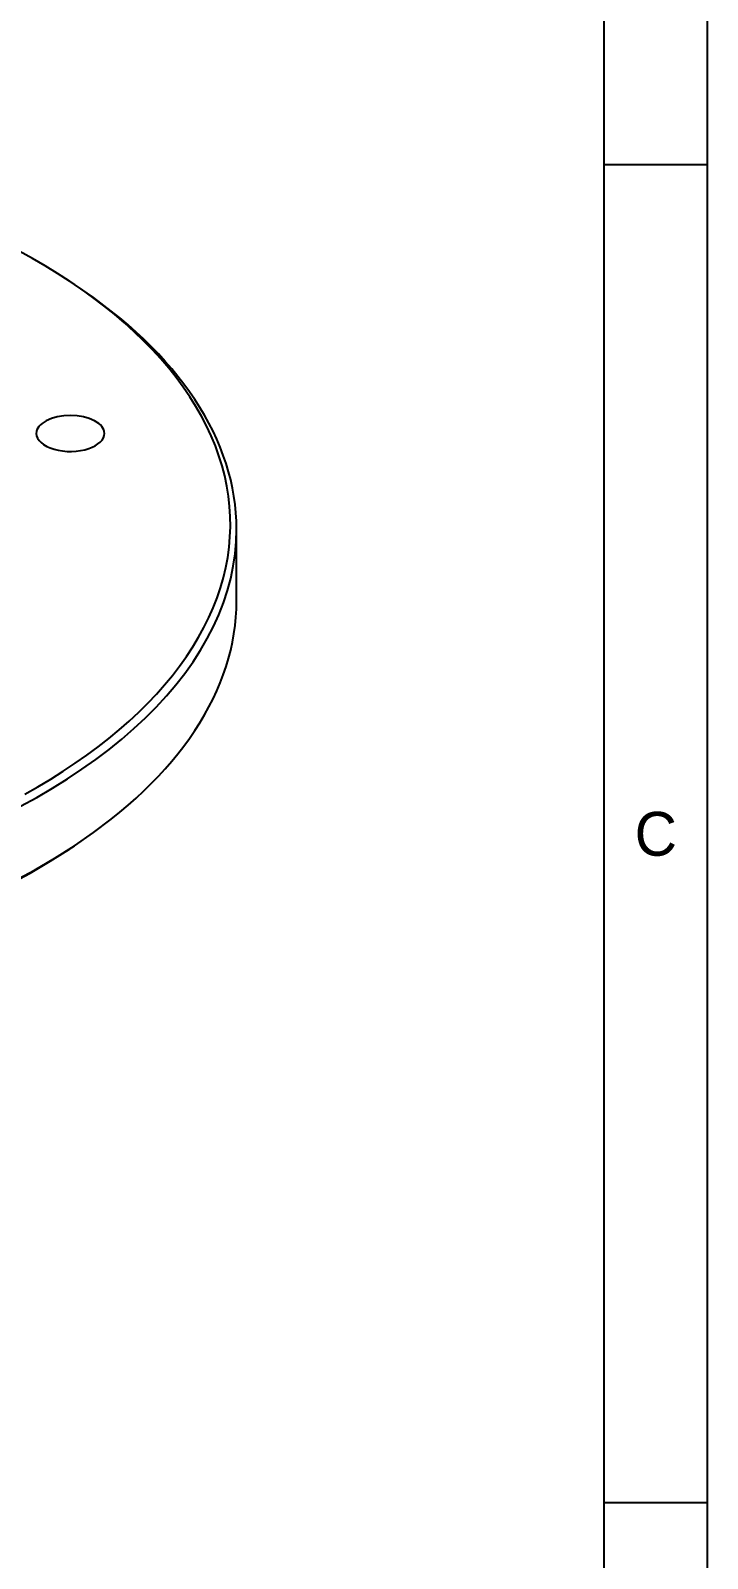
# Model space of a CAD drawing. Header units: millimetres. Extents: x 5 to 427, y 5 to 274.
# Drawn here: x 394 to 426.8, y 137 to 211.1 of the extents above; entities that cross this region are included whole.
import ezdxf
from ezdxf.enums import TextEntityAlignment as Align

# ---------------------------------------------------------------- set-up
doc = ezdxf.new("R2010")
doc.units = ezdxf.units.MM
for name, color, linetype in [('BORDER', 7, 'CONTINUOUS'), ('TEXT', 7, 'Continuous'), ('THIN', 7, 'CONTINUOUS'), ('VISIBLE', 7, 'CONTINUOUS')]:
    doc.layers.add(name, color=color, linetype=linetype)

msp = doc.modelspace()

# ---------------------------------------------------------------- linework, layer by layer
at = {"layer": 'BORDER'}
msp.add_lwpolyline([(10, 10), (421.8, 10), (421.8, 269.4), (10, 269.4)], close=True, dxfattribs=at)
at = {"layer": 'THIN'}
msp.add_lwpolyline([(5, 5), (426.8, 5), (426.8, 274.4), (5, 274.4)], close=True, dxfattribs=at)
for points in [[(426.8, 204.55), (421.8, 204.55)], [(426.8, 139.7), (421.8, 139.7)]]:
    msp.add_lwpolyline(points, dxfattribs=at)
at = {"layer": 'VISIBLE'}
for points in [[(395.913, 198.91), (395.331, 199.286), (394.731, 199.654), (394.113, 200.013), (393.479, 200.365)], [(393.741, 174.048), (394.379, 174.409), (394.999, 174.778), (395.601, 175.156), (396.184, 175.542), (396.747, 175.936), (397.291, 176.337), (397.815, 176.746), (398.318, 177.162), (398.801, 177.585), (399.262, 178.015), (399.702, 178.45), (400.121, 178.892), (400.517, 179.339), (400.892, 179.792), (401.243, 180.25), (401.572, 180.712), (401.878, 181.179), (402.161, 181.649), (402.421, 182.124), (402.657, 182.602), (402.869, 183.083), (403.057, 183.567), (403.222, 184.053), (403.362, 184.542), (403.478, 185.032), (403.57, 185.523), (403.637, 186.016), (403.68, 186.51), (403.699, 187.004), (403.693, 187.498), (403.663, 187.991), (403.609, 188.485), (403.53, 188.977), (403.427, 189.468), (403.299, 189.957), (403.148, 190.445), (402.972, 190.93), (402.772, 191.412), (402.549, 191.892), (402.302, 192.369), (402.031, 192.841), (401.738, 193.31), (401.421, 193.775), (401.081, 194.235), (400.719, 194.691), (400.334, 195.141), (399.927, 195.585), (399.499, 196.024), (399.048, 196.457), (398.577, 196.883), (398.084, 197.303), (397.571, 197.716), (397.038, 198.122), (396.485, 198.52), (395.913, 198.91)], [(395.913, 198.91), (396.147, 198.754)], [(404, 186.88), (403.992, 187.281), (403.968, 187.681), (403.928, 188.081), (403.873, 188.481), (403.801, 188.88), (403.714, 189.278), (403.61, 189.675), (403.491, 190.07), (403.357, 190.464), (403.206, 190.857), (403.041, 191.248), (402.859, 191.637), (402.662, 192.024), (402.45, 192.408), (402.223, 192.791), (401.98, 193.17), (401.723, 193.547), (401.45, 193.921), (401.163, 194.291), (400.861, 194.659), (400.544, 195.023), (400.213, 195.383), (399.868, 195.74), (399.509, 196.092), (399.136, 196.441), (398.749, 196.785), (398.348, 197.125), (397.934, 197.461), (397.066, 198.117), (396.147, 198.754)], [(397.602, 191.53), (397.594, 191.615), (397.57, 191.7), (397.531, 191.783), (397.476, 191.864), (397.407, 191.941), (397.324, 192.015), (397.118, 192.147), (396.868, 192.255), (396.583, 192.336), (396.274, 192.386), (395.952, 192.403), (395.63, 192.386), (395.32, 192.336), (395.035, 192.255), (394.785, 192.147), (394.58, 192.015), (394.497, 191.941), (394.427, 191.864), (394.373, 191.783), (394.333, 191.7), (394.31, 191.615), (394.302, 191.53)], [(394.302, 191.53), (394.316, 191.413), (394.36, 191.299), (394.433, 191.189), (394.532, 191.084), (394.657, 190.988), (394.805, 190.902), (394.974, 190.826), (395.16, 190.764), (395.36, 190.715), (395.571, 190.68), (395.789, 190.661), (396.009, 190.657), (396.228, 190.669), (396.443, 190.696), (396.649, 190.738), (396.842, 190.795)], [(396.842, 190.795), (397.008, 190.859), (397.158, 190.934), (397.289, 191.018), (397.399, 191.111), (397.487, 191.21), (397.55, 191.313), (397.589, 191.421), (397.602, 191.53)], [(393.543, 173.459), (394.324, 173.888), (395.079, 174.33), (395.808, 174.784), (396.509, 175.25), (397.183, 175.728), (397.828, 176.216), (398.443, 176.715), (399.029, 177.223), (399.585, 177.741), (400.11, 178.269), (400.603, 178.804), (401.065, 179.347), (401.494, 179.898), (401.89, 180.456), (402.253, 181.02), (402.583, 181.589), (402.879, 182.164), (403.141, 182.743), (403.368, 183.327), (403.561, 183.914), (403.719, 184.504), (403.842, 185.096), (403.93, 185.69), (403.982, 186.285), (404, 186.88)], [(404, 183.418), (404, 186.88)], [(396.147, 171.544), (397.066, 172.181), (397.934, 172.837), (398.348, 173.173), (398.749, 173.513), (399.136, 173.857), (399.509, 174.206), (399.868, 174.559), (400.213, 174.915), (400.544, 175.275), (400.861, 175.639), (401.163, 176.007), (401.45, 176.377), (401.723, 176.751), (401.98, 177.128), (402.223, 177.508), (402.45, 177.89), (402.662, 178.274), (402.859, 178.661), (403.041, 179.05), (403.206, 179.441), (403.357, 179.834), (403.491, 180.228), (403.61, 180.624), (403.714, 181.02), (403.801, 181.418), (403.873, 181.817), (403.928, 182.217), (403.968, 182.617), (403.992, 183.017), (404, 183.418)], [(387.261, 167.261), (388.476, 167.692), (389.657, 168.149), (390.801, 168.63), (391.907, 169.137), (392.973, 169.667), (393.997, 170.219), (394.978, 170.793), (395.913, 171.388)], [(387.423, 167.382), (388.648, 167.816), (389.839, 168.277), (390.993, 168.763), (392.108, 169.273), (393.183, 169.808), (394.216, 170.365), (395.204, 170.944), (396.147, 171.544)], [(395.913, 171.388), (396.147, 171.544)]]:
    msp.add_lwpolyline(points, dxfattribs=at)

# ---------------------------------------------------------------- texts
at = {"layer": 'TEXT'}
msp.add_text('C', height=2.125, dxfattribs=at).set_placement((424.3, 172.125), align=Align.MIDDLE_CENTER)

doc.saveas('drawing.dxf')
